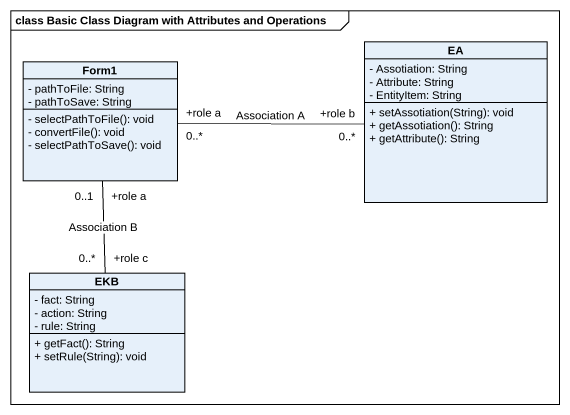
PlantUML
@startuml
mainframe class Basic Class Diagram with Attributes and Operations
hide circle
hide empty members
skinparam classAttributeIconSize 0
class Form1 {
  - pathToFile: String
  - pathToSave: String
  - selectPathToFile(): void
  - convertFile(): void
  - selectPathToSave(): void
}
class EA {
  - Assotiation: String
  - Attribute: String
  - EntityItem: String
  + setAssotiation(String): void
  + getAssotiation(): String
  + getAttribute(): String
}
class EKB {
  - fact: String
  - action: String
  - rule: String
  + getFact(): String
  + setRule(String): void
}
Form1 "+role a\n0..*" -right- "+role b\n0..*" EA : Association A
Form1 "+role a\n0..1" -- "+role c\n0..*" EKB : Association B
@enduml
